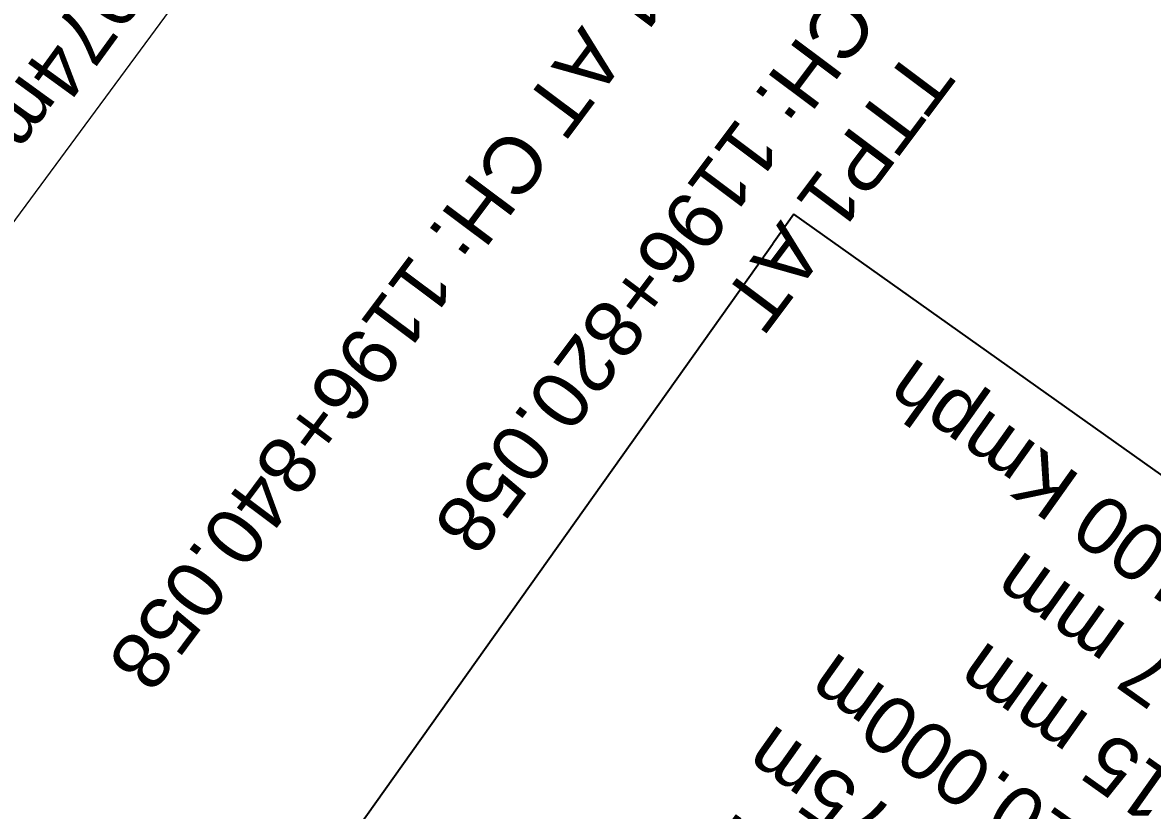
# Model space of a CAD drawing. Header units: metres. Extents: x 638322 to 644522, y 3380053 to 3384620.
# Drawn here: x 638852.32 to 638901.79, y 3384125.01 to 3384159.53 of the extents above; entities that cross this region are included whole.
import ezdxf

# ---------------------------------------------------------------- set-up
doc = ezdxf.new("R2010")
doc.units = ezdxf.units.M
doc.header["$MEASUREMENT"] = 0
doc.layers.add("AMTEC SIDING SRJ's", color=10, linetype='Continuous')
doc.layers.add('C-ROAD-TEXT', color=11, linetype='Continuous')
doc.layers.add('C-ALIG-LABL-DG', color=1, linetype='Continuous', lineweight=25)
doc.layers.add('PROPOSED FORMATION LINE - PLAN', color=187, linetype='Continuous', lineweight=0)
doc.styles.add('Arial', font='arial.ttf')
doc.styles.add('Style-Arial', font='arial.ttf')

msp = doc.modelspace()

# ---------------------------------------------------------------- linework, layer by layer
at = {"layer": "AMTEC SIDING SRJ's", "lineweight": 13, "flags": 128}
msp.add_lwpolyline([(638873.602350835, 3384180.200689976), (638849.820393844, 3384147.967887993)], dxfattribs=at)
at = {"layer": 'PROPOSED FORMATION LINE - PLAN', "lineweight": 0, "extrusion": (0.01216295721070906, 0.01592261641851104, 0.9997992462281012), "elevation": 61923.09109227904, "flags": 128}
msp.add_lwpolyline([(1546124.196260352, -3076564.221129649), (1546126.964631964, -3076564.262145542), (1546136.963534447, -3076564.410288195), (1546146.962436936, -3076564.55843087), (1546156.961339416, -3076564.706573508), (1546166.960241903, -3076564.85471617), (1546176.959144386, -3076565.002858835), (1546186.95804687, -3076565.151001487), (1546196.95694935, -3076565.299144128), (1546206.955851837, -3076565.447286799), (1546213.208013572, -3076565.53991813), (1546216.954770355, -3076565.609416534), (1546226.542042598, -3076565.784209345), (1546226.955978402, -3076565.791578597), (1546236.960640294, -3076565.962327783), (1546239.882194107, -3076566.008823583), (1546246.968934053, -3076566.113318243), (1546253.228873227, -3076566.19397561), (1546256.980852523, -3076566.222208889), (1546266.993877449, -3076566.274617824), (1546268.914501466, -3076566.280856193), (1546277.007021409, -3076566.293656477), (1546284.600369449, -3076566.285845908), (1546287.020049245, -3076566.270277997), (1546297.030428645, -3076566.187712323), (1546297.947903623, -3076566.178866905), (1546307.037254453, -3076566.082162792), (1546311.28914137, -3076566.03238816), (1546317.040639217, -3076565.961979379), (1546324.624371941, -3076565.866197001), (1546327.040905576, -3076565.844549356), (1546337.040504016, -3076565.754971632), (1546347.040102459, -3076565.665393911), (1546357.039700904, -3076565.5758162), (1546367.03929935, -3076565.48623849), (1546377.038897793, -3076565.396660769), (1546387.038496236, -3076565.307083047), (1546397.038094677, -3076565.217505326), (1546407.037693121, -3076565.127927602), (1546417.037291564, -3076565.038349884), (1546427.036890006, -3076564.948772153), (1546437.036488445, -3076564.859194425), (1546447.036086887, -3076564.769616704), (1546457.035685332, -3076564.680038987), (1546467.035283773, -3076564.590461263), (1546477.034882217, -3076564.500883545), (1546487.034480663, -3076564.41130584), (1546497.034079108, -3076564.321728122), (1546507.033677549, -3076564.232150398), (1546517.033275988, -3076564.142572667), (1546522.852288904, -3076564.090445179), (1546524.670397714, -3076564.074157089), (1546526.488506521, -3076564.057866485), (1546527.032874431, -3076564.052988354), (1546528.306615329, -3076564.041573403), (1546530.124724139, -3076564.025277823), (1546531.94283294, -3076564.008979729), (1546533.760941748, -3076563.992679161), (1546535.579050557, -3076563.976376103), (1546537.032472877, -3076563.963341431), (1546537.397159368, -3076563.960070565), (1546539.215268173, -3076563.943762515), (1546541.033376985, -3076563.927451993), (1546542.851485786, -3076563.911138942), (1546547.03207132, -3076563.873625683), (1546557.031669765, -3076563.783897173), (1546567.031268207, -3076563.694168659), (1546577.030866649, -3076563.604440147), (1546584.04425298, -3076563.541507538), (1546587.03078726, -3076563.537085881), (1546597.033259854, -3076563.519793855), (1546604.050347275, -3076563.502538464), (1546607.038196444, -3076563.470822697), (1546617.043173244, -3076563.355340865), (1546621.572071965, -3076563.29836732), (1546627.047975012, -3076563.225569197), (1546637.052581339, -3076563.081507984), (1546639.093231468, -3076563.050368689), (1546647.055114333, -3076562.864050486), (1546657.05442924, -3076562.622745784), (1546659.093676546, -3076562.573120156), (1546667.052813797, -3076562.439137217), (1546677.051398837, -3076562.270822483), (1546687.049983872, -3076562.102507741), (1546697.048568916, -3076561.93419303), (1546707.047153949, -3076561.765878282), (1546717.045738996, -3076561.597563577), (1546727.044324033, -3076561.429248841), (1546737.042909069, -3076561.260934103), (1546747.041494112, -3076561.092619392), (1546757.040079148, -3076560.924304648), (1546767.038664193, -3076560.755989941), (1546777.03724923, -3076560.5876752), (1546787.035834265, -3076560.419360464), (1546797.034419313, -3076560.251045753), (1546807.033004344, -3076560.082731009), (1546817.031589388, -3076559.914416299), (1546827.030174425, -3076559.746101564), (1546837.028759468, -3076559.577786849), (1546847.027344508, -3076559.409472118), (1546857.025929542, -3076559.241157372), (1546867.024514585, -3076559.072842662), (1546877.023099626, -3076558.904527928), (1546887.021684665, -3076558.73621321), (1546897.0202697, -3076558.567898464), (1546907.01885474, -3076558.399583736), (1546917.017439778, -3076558.231269007), (1546927.016024818, -3076558.062954281), (1546937.014609862, -3076557.894639573), (1546947.013194896, -3076557.726324823), (1546957.011779936, -3076557.558010097), (1546967.010364976, -3076557.389695371), (1546977.008950015, -3076557.221380644), (1546987.007535056, -3076557.053065923), (1546997.0061201, -3076556.8847512), (1547005.91049624, -3076556.734856222), (1547007.004794477, -3076556.720539386), (1547017.006066279, -3076556.58767155), (1547019.245779218, -3076556.556873853), (1547027.010667736, -3076556.444835304), (1547032.586950051, -3076556.357610827), (1547037.018514716, -3076556.283088281), (1547045.933763297, -3076556.115862488), (1547047.029351008, -3076556.089377588), (1547057.040031089, -3076555.827536842), (1547058.185468739, -3076555.795295895), (1547067.04971246, -3076555.529952563), (1547070.435656396, -3076555.421191796), (1547077.058267451, -3076555.19662859), (1547082.684092216, -3076554.993557291), (1547087.06460254, -3076554.8112923), (1547096.020787823, -3076554.420427328), (1547097.065799842, -3076554.3734507), (1547107.062409868, -3076553.912884518), (1547109.34925912, -3076553.805235373), (1547117.054874485, -3076553.438529831), (1547122.670555012, -3076553.169161503), (1547127.044716539, -3076552.975583235), (1547137.03494026, -3076552.533466479), (1547147.025163972, -3076552.091349686), (1547157.015387692, -3076551.649232928), (1547167.005611403, -3076551.207116131), (1547176.995835125, -3076550.764999376), (1547186.986058835, -3076550.322882579), (1547196.976282556, -3076549.880765819), (1547206.966506268, -3076549.438649027), (1547216.956729984, -3076548.996532253), (1547226.946953699, -3076548.554415474), (1547236.937177416, -3076548.1122987), (1547246.927401133, -3076547.670181926), (1547256.917624852, -3076547.228065157), (1547264.145105349, -3076546.908213438), (1547266.907745984, -3076546.785978107), (1547270.71955806, -3076546.618222601)], dxfattribs=at)
at = {"layer": 'PROPOSED FORMATION LINE - PLAN', "lineweight": 0, "extrusion": (0.0001843317147448023, -0.0003536504637980291, 0.9999999204765812), "elevation": -812.3603084578542, "flags": 128}
msp.add_lwpolyline([(639218.6888211435, 3383966.546393645), (639211.1580201323, 3383972.473634583), (639210.8328706012, 3383972.729323469), (639202.9723331542, 3383978.901292807), (639200.6758344775, 3383980.700196636), (639195.1020922692, 3383985.0557423), (639190.1737617212, 3383988.892197832), (639187.216944515, 3383991.186283063), (639179.3121025036, 3383997.290395371), (639177.7935445337, 3383998.458216879), (639171.3869573976, 3384003.368124367), (639165.3635449532, 3384007.959459372), (639163.441535475, 3384009.419473968), (639155.4757644504, 3384015.447752993), (639154.7446446689, 3384015.999445224), (639147.4936265087, 3384021.459611119), (639144.0974659193, 3384024.011319205), (639139.5001543927, 3384027.461668248), (639133.4339234473, 3384032.010790202), (639131.5004189754, 3384033.460501588), (639123.499591653, 3384039.45939666), (639115.4987643339, 3384045.458291719), (639107.497937015, 3384051.457186817), (639099.4971096992, 3384057.456081877), (639091.4962823802, 3384063.454976948), (639083.495455058, 3384069.453872021), (639075.494627739, 3384075.452767092), (639067.4938004166, 3384081.451662178), (639059.492973104, 3384087.450557237), (639051.492145785, 3384093.449452308), (639043.4913184629, 3384099.448347394), (639035.4904911439, 3384105.447242453), (639027.4896638215, 3384111.446137525), (639019.4888365091, 3384117.445032584), (639011.48800919, 3384123.443927669), (639003.4871818677, 3384129.442822741), (638995.486354552, 3384135.4417178), (638987.4855272265, 3384141.440612885), (638979.484699914, 3384147.439507957), (638974.8288211975, 3384150.930412913), (638973.374125313, 3384152.021121156), (638971.9194294057, 3384153.111829391), (638971.4838725342, 3384153.438403145), (638970.464733469, 3384154.202537709), (638969.0100375158, 3384155.293246058), (638967.5553415333, 3384156.383954451), (638966.1006455309, 3384157.474662888), (638964.6459495056, 3384158.565371369), (638963.4830445752, 3384159.437299439), (638963.1912534575, 3384159.656079894), (638961.7365573865, 3384160.746788462), (638960.2818612924, 3384161.837497088), (638958.8271651755, 3384162.928205732), (638955.4822159897, 3384165.436196934), (638947.481387277, 3384171.435094694), (638939.4805585771, 3384177.433992414), (638931.4797298708, 3384183.432890147), (638925.8682142614, 3384187.640317839), (638923.4789789792, 3384189.43168991), (638915.4783403833, 3384195.427226884), (638909.8651925094, 3384199.62723757), (638907.4742399147, 3384201.413811816), (638899.4623759364, 3384207.388885943), (638895.8328389297, 3384210.089859603), (638891.4419843217, 3384213.352508432), (638883.4130814355, 3384219.304667153), (638881.7743532668, 3384220.517341896), (638875.3753485432, 3384225.246343702), (638867.3303759309, 3384231.182692334), (638865.6889010381, 3384232.393417683), (638859.2826897842, 3384237.118486508), (638851.2349521995, 3384243.054306054), (638843.1872146182, 3384248.990125615), (638835.1394770336, 3384254.925945161), (638827.0917394458, 3384260.861764695), (638819.0440018644, 3384266.797584242), (638810.9962642733, 3384272.733403788), (638802.9485266953, 3384278.669223323), (638794.9007891073, 3384284.605042882), (638786.8530515227, 3384290.54086243), (638778.8053139382, 3384296.476681989), (638770.7575763568, 3384302.412501523), (638762.7098387722, 3384308.34832107), (638754.6621011843, 3384314.284140617), (638746.6143635997, 3384320.219960164), (638738.5666260119, 3384326.155779697), (638730.5188884337, 3384332.091599258), (638722.471150846, 3384338.027418804), (638714.4234132614, 3384343.963238365), (638706.3756756767, 3384349.899057898), (638698.3279380954, 3384355.834877432), (638690.2802005108, 3384361.770696992), (638682.2324629228, 3384367.706516539), (638674.1847253384, 3384373.642336099), (638666.1369877539, 3384379.578155633), (638658.0892501725, 3384385.513975179), (638650.0415125847, 3384391.449794739), (638641.9937750032, 3384397.385614273), (638633.9460374153, 3384403.321433807), (638625.898299834, 3384409.257253367), (638617.8505622462, 3384415.193072914), (638609.8028246616, 3384421.128892474), (638601.755087077, 3384427.064712008), (638593.7073494924, 3384433.000531555), (638586.540327131, 3384438.286756531), (638585.6596271052, 3384438.936337484), (638577.6123491797, 3384444.869295896), (638575.8103450969, 3384446.19655382), (638569.5619315743, 3384450.792268329), (638565.0726842555, 3384454.085735464), (638561.5031100321, 3384456.698060552), (638554.3149081095, 3384461.937229162), (638553.4306511867, 3384462.579470208), (638545.3389440798, 3384468.432073001), (638544.4116973917, 3384469.099929187), (638537.226386472, 3384474.25573958), (638534.4772736283, 3384476.219274591), (638529.0930818428, 3384480.050395665), (638524.511826618, 3384483.295129304), (638520.9389400876, 3384485.816256648), (638513.6194833484, 3384490.958846318), (638512.764313349, 3384491.558012238), (638504.5737899813, 3384497.282995974), (638502.6979162463, 3384498.591402854), (638496.3725043818, 3384502.998490085), (638491.7592950502, 3384506.210062374), (638488.1657614472, 3384508.711517389), (638479.9584274481, 3384514.424634074), (638471.7510934491, 3384520.137750772), (638463.5437594497, 3384525.850867457), (638455.336425454, 3384531.563984143), (638447.1290914516, 3384537.277100815), (638438.9217574525, 3384542.990217513), (638430.7144234567, 3384548.703334211), (638422.5070894543, 3384554.416450896), (638414.299755452, 3384560.129567568), (638406.0924214594, 3384565.842684253), (638397.8850874603, 3384571.555800952), (638389.6777534612, 3384577.268917636), (638381.4704194587, 3384582.982034308), (638375.4470842096, 3384586.99210722), (638373.1773154886, 3384588.572121553), (638369.8999057251, 3384590.854716072)], dxfattribs=at)

# ---------------------------------------------------------------- texts
at = {"layer": "AMTEC SIDING SRJ's", "lineweight": 13, "insert": (638870.5070006889, 3384176.788915372), "char_height": 2.499999999999997, "width": 35.24363600650734, "attachment_point": 4, "rotation": 233.99999999999997, "line_spacing_factor": 0.6479999999999999, "style": 'Style-Arial'}
msp.add_mtext('\\A1;\\pxsm1; FOB AT \\P{\\A0;CH:1196858.974m}', dxfattribs=at)

# ---------------------------------------------------------------- next in the draw order: texts
at = {"layer": 'C-ROAD-TEXT', "color": 1, "linetype": 'Continuous', "lineweight": -3, "insert": (638876.8236048503, 3384106.113266689), "char_height": 2.5, "width": 36.37309004092769, "attachment_point": 2, "rotation": 144.63634599016842, "style": 'Arial', "bg_fill": 3, "box_fill_scale": 1.2, "bg_fill_color": 256, "bg_fill_true_color": 13158600, "bg_fill_transparency": 0}
msp.add_mtext('\\pxql;CURVE No. 126 (LH)\\PDegree = 0.250\\PΔ = 0° 26\' 45"\\PR = 7000.000m\\PTTL = 37.238m\\PCCL = 34.475m\\PTRL = 20.000m\\PCa = 15 mm\\PCd = 4.7 mm\\PVmax = 100 Kmph', dxfattribs=at)

# ---------------------------------------------------------------- next in the draw order: texts
at = {"layer": 'C-ALIG-LABL-DG', "color": 1, "linetype": 'Continuous', "lineweight": 25, "insert": (638856.9440327566, 3384130.794957101), "char_height": 2.5, "width": 44.86611527967258, "attachment_point": 6, "rotation": 233.22266707817687, "style": 'Arial', "bg_fill": 3, "box_fill_scale": 1.04, "bg_fill_color": 256, "bg_fill_true_color": 13158600, "bg_fill_transparency": 0}
msp.add_mtext('CTP1 AT CH: 1196+840.058', dxfattribs=at)

# ---------------------------------------------------------------- next in the draw order: linework, layer by layer
at = {"layer": 'C-ROAD-TEXT', "color": 1, "linetype": 'Continuous', "lineweight": -3}
msp.add_lwpolyline([(638886.0835513119, 3384151.136665514), (638861.4422788739, 3384116.416403166), (638891.626166853, 3384094.994635107), (638916.2674392911, 3384129.714897456)], close=True, dxfattribs=at)

# ---------------------------------------------------------------- next in the draw order: texts
at = {"layer": 'C-ALIG-LABL-DG', "color": 1, "linetype": 'Continuous', "lineweight": 25, "insert": (638831.5850648368, 3384149.3452334), "char_height": 2.5, "width": 44.83511255115963, "attachment_point": 6, "rotation": 233.50484845790976, "style": 'Arial', "bg_fill": 3, "box_fill_scale": 1.04, "bg_fill_color": 256, "bg_fill_true_color": 13158600, "bg_fill_transparency": 0}
msp.add_mtext('CTP2 AT CH: 1196+874.532', dxfattribs=at)
at = {"layer": 'C-ALIG-LABL-DG', "color": 1, "linetype": 'Continuous', "insert": (638893.2266860873, 3384157.028464909), "char_height": 2.5, "width": 34.04098591015208, "attachment_point": 1, "rotation": 233.14081596768088, "line_spacing_factor": 1.010231923550075, "style": 'Arial'}
msp.add_mtext('TTP1 AT\\PCH: 1196+820.058 ', dxfattribs=at)

doc.saveas('drawing.dxf')
